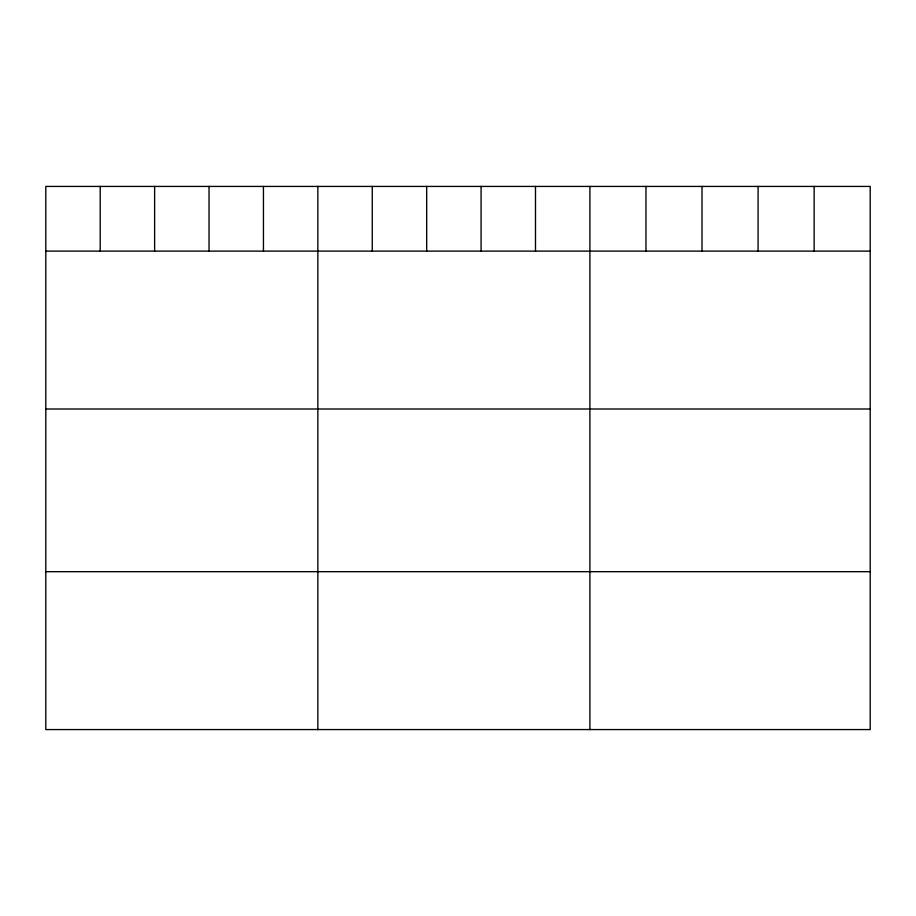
<?xml version="1.0" encoding="UTF-8"?>
<svg xmlns="http://www.w3.org/2000/svg" width="916" height="916" viewBox="0 0 916 916"><rect width="100%" height="100%" fill="white"/><g stroke="black" fill="none" stroke-linecap="round" stroke-linejoin="round"><path stroke-width="1.37" d="M870.2 251.11L870.2 729.571L45.8 729.571L45.8 186.429L870.2 186.429L870.2 251.11L45.8 251.11M45.8 409.005L870.2 409.005M45.8 571.687L870.2 571.687M814.141 186.429L814.141 251.11M758.082 186.429L758.082 251.11M702.022 186.429L702.022 251.11M645.963 186.429L645.963 251.11M589.904 186.429L589.904 729.571M535.494 186.429L535.494 251.11M481.083 186.429L481.083 251.11M426.673 186.429L426.673 251.11M372.262 186.429L372.262 251.11M317.852 186.429L317.852 729.571M263.442 186.429L263.442 251.11M209.031 186.429L209.031 251.11M154.621 186.429L154.621 251.11M100.21 186.429L100.21 251.11"/></g></svg>
